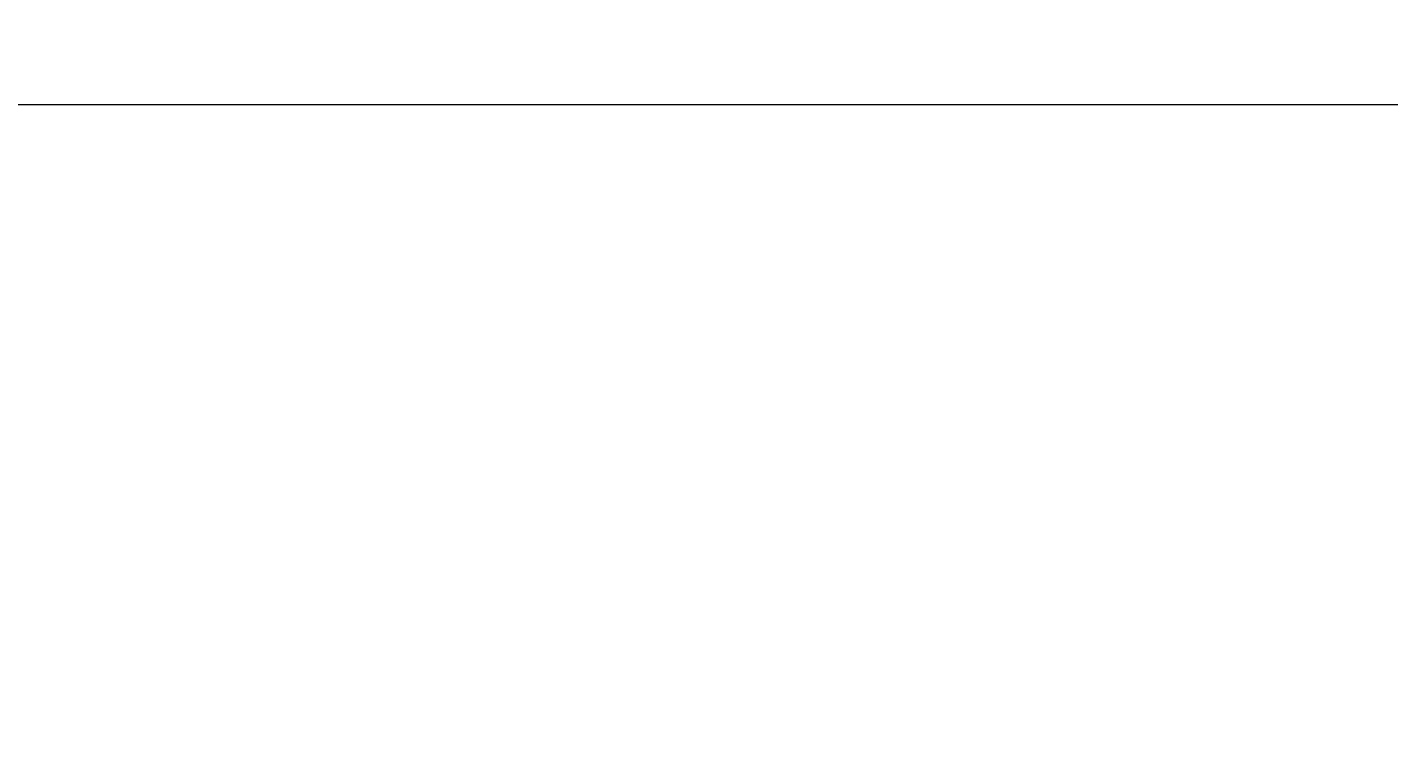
# Model space of a CAD drawing. Header units: millimetres. Extents: x 375520 to 471640, y 4301 to 90506.
# Drawn here: x 413199 to 414851, y 30475 to 31350 of the extents above; entities that cross this region are included whole.
import ezdxf

# ---------------------------------------------------------------- set-up
doc = ezdxf.new("R2010")
doc.units = ezdxf.units.MM
for name, color, linetype in [('FAZA_I_ormari_ugradnja', 6, 'Continuous'), ('GP kota -2.67_PBS_strojarstvo_drenazni_sustav$0$Kote', 4, 'Continuous'), ('GP kota -2.67_SIN_strojarski_PTZ$0$SIN_strojarski_PTZ_faza I', 7, 'Continuous')]:
    doc.layers.add(name, color=color, linetype=linetype)
for name, color, linetype, lineweight in [('GP kota -2.67_PBS_arhitektura$0$PBS_AG_referenca PBS drenaza', 150, 'Continuous', 13), ('GP kota -2.67_PBS_arhitektura$0$PBS_AG_referenca PBS klimat i vent', 252, 'Continuous', 18), ('GP kota -2.67_PBS_arhitektura$0$PBS_AG_referenca PBS komp zrak', 163, 'Continuous', 13), ('GP kota -2.67_PBS_arhitektura$0$PBS_AG_referenca PBS rashlada', 150, 'Continuous', 13), ('GP kota -2.67_PBS_arhitektura$0$PBS_AG_referenca SIN PTZ', 150, 'Continuous', 13), ('GP kota -2.67_PBS_arhitektura$0$PBS_AG_referenca SIN turb-ptz oprema', 252, 'Continuous', 13)]:
    doc.layers.add(name, color=color, linetype=linetype, lineweight=lineweight)
doc.styles.add('GP kota -2.67_PBS_strojarstvo_drenazni_sustav$0$Arial', font='arial.ttf')
doc.styles.add('GP kota -2.67_PBS_strojarstvo_drenazni_sustav$0$SIMPLEXCE', font='arial.ttf', dxfattribs={"width": 0.9, "height": 100})
doc.dimstyles.new('GP kota -2.67_PBS_strojarstvo_drenazni_sustav$0$STD', dxfattribs={"dimtxt": 100, "dimasz": 100, "dimexe": 40, "dimexo": 0, "dimgap": 30, "dimtad": 1, "dimdec": 0, "dimdsep": 46, "dimtxsty": 'GP kota -2.67_PBS_strojarstvo_drenazni_sustav$0$SIMPLEXCE', "dimcen": 100, "dimclrt": 256, "dimadec": 0, "dimazin": 0, "dimtfac": 1, "dimtdec": 0, "dimtmove": 0, "dimatfit": 3, "dimfxl": 1, "dimarcsym": 0})

# ---------------------------------------------------------------- blocks, each defined once
blk = doc.blocks.new('*D215')
at = {"layer": 'Defpoints', "color": 0, "transparency": 16777216}
for p in [(409880.5, 31403.6), (450266, 31255.8), (450266, 29153.2)]:
    blk.add_point(p, dxfattribs=at)
at = {"layer": 'GP kota -2.67_PBS_strojarstvo_drenazni_sustav$0$Kote', "color": 0, "lineweight": -2, "transparency": 16777216}
for p, q in [((409880.5, 31400.6), (409880.5, 31251.8)), ((409890.5, 31255.8), (450256, 31255.8)), ((450266, 29156.2), (450266, 31259.8))]:
    blk.add_line(p, q, dxfattribs=at)
at = {"layer": 'GP kota -2.67_PBS_strojarstvo_drenazni_sustav$0$Kote', "color": 0, "transparency": 16777216}
for points in [[(409890.5, 31257.4), (409890.5, 31254.1), (409880.5, 31255.8)], [(450256, 31257.4), (450256, 31254.1), (450266, 31255.8)]]:
    blk.add_solid(points, dxfattribs=at)
at = {"layer": 'GP kota -2.67_PBS_strojarstvo_drenazni_sustav$0$Kote', "transparency": 16777216, "insert": (430073.2, 31263.9), "char_height": 10, "attachment_point": 5, "rotation": 180, "style": 'GP kota -2.67_PBS_strojarstvo_drenazni_sustav$0$Arial'}
blk.add_mtext('40386', dxfattribs=at)
blk = doc.blocks.new('GP kota -2.67_PBS_strojarstvo_drenazni_sustav')
at = {"layer": 'GP kota -2.67_PBS_strojarstvo_drenazni_sustav$0$Kote'}
dim = blk.add_linear_dim(base=(450265.9651, 31255.768), p1=(409880.4622, 31403.6493), p2=(450265.9651, 29153.1786), angle=180, dimstyle='GP kota -2.67_PBS_strojarstvo_drenazni_sustav$0$STD', override={"dimtxt": 10, "dimasz": 10, "dimexe": 4, "dimexo": 3, "dimgap": 3, "dimtxsty": 'GP kota -2.67_PBS_strojarstvo_drenazni_sustav$0$Arial'}, dxfattribs=at)
dim.commit()
dim.dimension.update_dxf_attribs({"geometry": '*D215', "text_midpoint": (430073.2137, 31263.8771)})
blk = doc.blocks.new('GP kota -2.67_PBS_arhitektura')
at = {"layer": 'GP kota -2.67_PBS_arhitektura$0$PBS_AG_referenca PBS drenaza', "ltscale": 10, "xscale": 0.1, "yscale": 0.1, "zscale": 0.1}
blk.add_blockref('GP kota -2.67_PBS_strojarstvo_drenazni_sustav', (0, 0), dxfattribs=at)

msp = doc.modelspace()

# ---------------------------------------------------------------- block references
at = {"layer": 'FAZA_I_ormari_ugradnja', "ltscale": 10, "xscale": 10, "yscale": 10, "zscale": 10}
msp.add_blockref('GP kota -2.67_PBS_arhitektura', (0, 0), dxfattribs=at)

doc.saveas('drawing.dxf')
